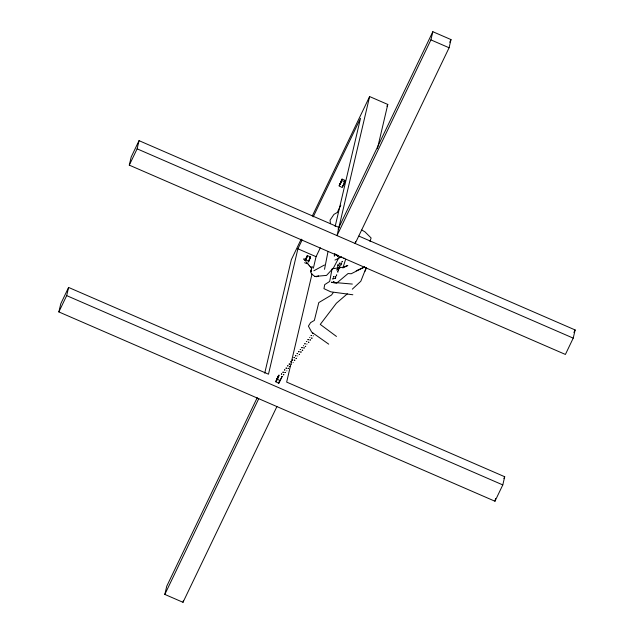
<?xml version="1.0" encoding="UTF-8"?>
<svg xmlns="http://www.w3.org/2000/svg" width="634" height="634" viewBox="0 0 634 634"><rect width="100%" height="100%" fill="white"/><g stroke="black" fill="none" stroke-linecap="round" stroke-linejoin="round"><path stroke-width="0.95" d="M337.827 255.534L337.692 256.247L337.819 255.867M279.435 381.343L281.726 377.404M339.127 185.873L340.823 183.147L342.059 179.105L345.078 180.413L343.842 184.462L342.178 187.545L339.127 185.873L342.059 179.105M324.529 269.315L327.952 251.849M336.289 275.18L336.812 274.918L336.321 275.386M275.853 381.795C280.038 370.137 280.141 375.835 275.853 381.795L278.778 383.301L282.122 376.533L281.607 376.913M278.778 383.301L279.071 381.961A1.656 0.658 30.2 0 1 278.54 382.215M337.542 256.643L338.001 255.336L334.807 254.472M312.031 273.92L286.655 382.096L504.712 476.744L502.794 484.923L494.964 501.232L58.859 311.928L60.777 303.749L68.599 287.44L268.483 374.203L297.901 248.797L302.156 239.921M58.859 311.928L66.681 295.618L68.599 287.44M358.907 236.094L575.141 329.957L573.223 338.136L565.401 354.446L129.288 165.141L131.206 156.963L139.036 140.653L338.921 227.416M129.288 165.141L137.118 148.832L139.036 140.653M276.907 406.584L182.996 602.3L164.824 594.415L166.742 586.236L257.245 397.629M182.996 602.3L183.424 600.485M264.719 373.196L291.347 259.655L301.19 239.161M313.37 268.174L316.065 256.691L320.328 247.815M335.132 226.496L360.508 118.32L313.228 216.844M377.404 148.705L387.786 104.444L369.614 96.558L337.003 235.594L430.914 39.879L432.832 31.7L451.004 39.585L449.086 47.764L355.175 243.488L355.595 241.665M494.964 501.232L495.606 498.506M312.047 266.645L310.755 271.843L311.508 273.888L314.852 276.448L316.794 276.717M312.039 266.851L310.755 271.843L311.516 270.266M334.76 254.258L334.498 255.351L334.633 254.979M334.911 253.687L334.284 256.112L334.752 254.575M334.617 255.114L334.903 254.06M352.845 294.77L330.774 291.83L323.958 288.652L324.703 284.642L329.68 281.448L332.073 268.816L343.16 267.191L345.673 259.163M352.322 289.175L360.825 281.234L366.238 267.588M306.808 257.349L307.038 256.342L305.881 258.799M308.378 261.612L308.94 260.035M309.875 258.585L310.105 257.578L309.661 258.363M369.994 241.427L371.12 237.98L364.962 231.862L361.8 230.023M306.61 257.887L307.332 255.605L305.85 258.632M309.677 259.124L310.438 256.897L307.332 255.605M365.113 271.201L366.468 267.516M342.709 185.754L342.907 185.215M344 183.868L344.468 182.315L343.921 182.988M306.388 258.474L306.753 257.681M309.82 258.91L308.386 262.056M306.452 258.458L305.667 260.146M309.186 259.441L309.432 258.862M306.135 259.251L305.81 259.995L308.877 261.232L309.194 260.487M343.763 184.454L342.439 186.761M312.308 215.988L369.614 96.558M386.93 106.227L387.786 104.444M337.367 212.311L340.775 205.21M338.096 229.136L432.832 31.7M164.824 594.415L258.735 398.691M449.72 42.256L451.004 39.585M503.887 478.464L504.712 476.744M573.905 332.533L575.141 329.957M344.421 181.76L345.078 180.413M309.82 257.856L310.398 256.841M338.992 257.436L333.524 267.849L326.542 275.394L314.852 276.448M286.901 370.779L286.774 370.858M293.225 362.561L293.067 362.696M299.541 354.358L299.089 354.406L299.51 354.414M339.586 263.308L339.372 262.928L339.198 263.665M336.725 270.068C335.727 269.957 339.903 268.047 339.412 268.848M342.035 261.747L342.55 261.343L342.027 261.897M333.88 276.796C333.928 275.798 333.135 277.637 333.817 276.995M333.096 292.813L331.519 295.016L318.791 302.584L314.353 320.424L310.597 322.635L308.393 326.114L311.722 332.161L328.721 344.159M297.655 355.983L297.798 355.936M291.299 364.233L291.442 364.193M347.353 293.804L336.385 303.226L320.273 324.402L336.464 336.448M336.408 283.35L348.05 273.547L351.188 273.761L364.74 266.914L356.197 270.789M338.207 265.527L339.238 264.861M332.493 279.047L333.516 278.389M341.726 263.07L340.957 263.538M338.382 269.458L337.74 269.846M336.02 276.559L335.251 277.026M337.019 212.612L333.936 214.395L330.06 220.172L330.465 223.731M339.919 266.708L339.103 267.136M338.096 270.298L338.501 270.076M313.822 270.789L324.465 264.996M305.667 261.16L305.675 261.287M342.836 267.952L347.828 265.495L343.16 267.191M334.942 260.075L341.71 256.786M303.432 345.823L303.599 345.554M352.346 284.064L331.352 282.233L335.568 283.16M343.969 257.99L343.691 258.347M313.394 335.687L313.156 335.933M307.038 343.937L306.793 344.191M309.955 337.296L309.646 337.597M304.621 262.706L306.919 263.633M430.914 39.879L449.086 47.764M341.734 180.579L344.785 181.839M137.118 148.832L573.223 338.136M297.901 248.797L316.065 256.691M66.681 295.618L502.794 484.923M277.351 379.227L280.276 380.733M337.589 269.418L338.405 270.243M339.238 266.201L339.959 267.136M317.721 276.178L318.585 275.901M340.886 262.999L341.48 263.974M335.188 276.487L335.782 277.462M333.627 278.897L333.088 278.128M339.119 265.171L338.794 264.64M337.676 268.57L337.264 267.778M337.605 264.679L337.851 268.491M340.712 182.917A1.656 1.466 12.6 0 1 341.266 181.221M276.162 380.654A1.656 0.658 30.2 0 1 276.686 380.194M281.821 376.517L282.281 376.485L281.821 376.517M282.875 372.213L283.335 372.182L282.875 372.213M284.935 372.467L285.395 372.435L284.935 372.467M286.013 368.14L286.473 368.108L286.013 368.14M288.074 368.394L288.533 368.362L288.074 368.394M289.136 364.082L289.595 364.051L289.136 364.082M292.298 359.977L292.757 359.946L292.298 359.977M294.366 360.223L294.826 360.191L294.366 360.223M295.499 355.825L295.959 355.793L295.499 355.825M298.614 351.775L299.074 351.743L298.614 351.775M300.682 352.029L301.142 351.997L300.682 352.029M301.752 347.701L302.212 347.67L301.752 347.701M303.821 347.955L304.28 347.923L303.821 347.955M304.732 343.826L305.192 343.794L304.732 343.826M307.894 339.721L308.354 339.689L307.894 339.721M309.963 339.975L310.422 339.943L309.963 339.975M311.096 335.576L311.556 335.544L311.096 335.576M276.511 379.837L278.762 375.661L276.511 379.837M339.444 185.247L341.401 180.944L339.444 185.247M333.421 281.971L333.936 281.71L333.421 281.971M334.871 278.532L335.394 278.271L334.871 278.532M337.716 271.804C337.756 272.85 338.469 270.932 337.716 271.804M339.135 268.444L339.658 268.182L339.135 268.444M340.577 265.044L341.092 264.782L340.577 265.044M281.345 374.02L281.765 374.028L281.345 374.02M284.484 369.947L284.904 369.955L284.484 369.947M287.614 365.881L288.034 365.889L287.614 365.881M290.776 361.776L291.196 361.784L290.776 361.776M283.406 374.742L283.826 374.749L283.406 374.742M293.97 357.624L294.39 357.631L293.97 357.624M297.092 353.574L297.504 353.59L297.092 353.574M289.675 366.603L290.095 366.618L289.675 366.603M300.223 349.5L300.643 349.508L300.223 349.5M296.03 358.353L296.45 358.361L296.03 358.353M306.373 341.528L306.793 341.536L306.373 341.528M302.291 350.23L302.711 350.237L302.291 350.23M312.689 333.326L313.101 333.333L312.689 333.326M305.271 346.354L305.691 346.362L305.271 346.354M308.433 342.249L308.853 342.257L308.433 342.249M311.627 338.096L312.047 338.112L311.627 338.096M303.749 259.124L304.169 258.949L303.749 259.124M304.637 260.202L305.057 259.98L304.637 260.202M306.412 262.357L306.832 262.143L306.412 262.357M307.3 263.435L307.72 263.221L307.3 263.435M308.14 264.457L308.56 264.243L308.14 264.457M309.027 265.527L309.447 265.313L309.027 265.527M309.907 266.597L310.327 266.415L309.907 266.597M310.803 267.691L311.223 267.508L310.803 267.691"/></g></svg>
